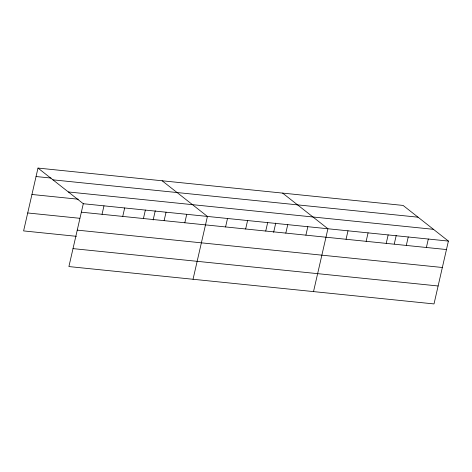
<?xml version="1.0" encoding="UTF-8"?>
<svg xmlns="http://www.w3.org/2000/svg" width="472" height="472" viewBox="0 0 472 472"><rect width="100%" height="100%" fill="white"/><g stroke="black" fill="none" stroke-linecap="round" stroke-linejoin="round"><path stroke-width="0.71" d="M37.99 168.073L83.296 203.727L68.9 266.568L434.01 303.927L448.4 241.086L403.1 205.432L37.99 168.073L23.6 230.914L76.393 236.319M102.046 214.3L103.982 205.839M122.738 216.418L124.673 207.957M143.423 218.536L145.364 210.075M153.152 219.982L155.264 210.736M164.114 220.654L166.05 212.193M184.806 222.766L186.741 214.312M193.036 279.271L207.432 216.43L162.126 180.776M225.575 226.943L227.51 218.483M245.652 228.997L247.593 220.536M265.736 231.05L267.671 222.595M273.636 232.312L275.754 223.067M285.814 233.103L287.755 224.648M305.897 235.162L307.832 226.702M313.52 291.596L327.916 228.755L282.616 193.107M346.059 239.269L347.994 230.814M366.142 241.328L368.077 232.867M386.22 243.381L388.155 234.92M394.279 243.93L396.238 235.392M406.303 245.434L408.239 236.979M426.381 247.487L428.316 239.033M36.055 176.534L51.035 178.062M52.941 179.838L418.05 217.197M68.346 191.957L433.449 229.321M31.943 194.476L78.317 199.225M83.296 203.727L448.4 241.086M81.355 212.182L446.465 249.546M27.712 212.966L79.792 218.294M77.249 230.13L442.352 267.494M73.013 248.62L438.116 285.979"/></g></svg>
